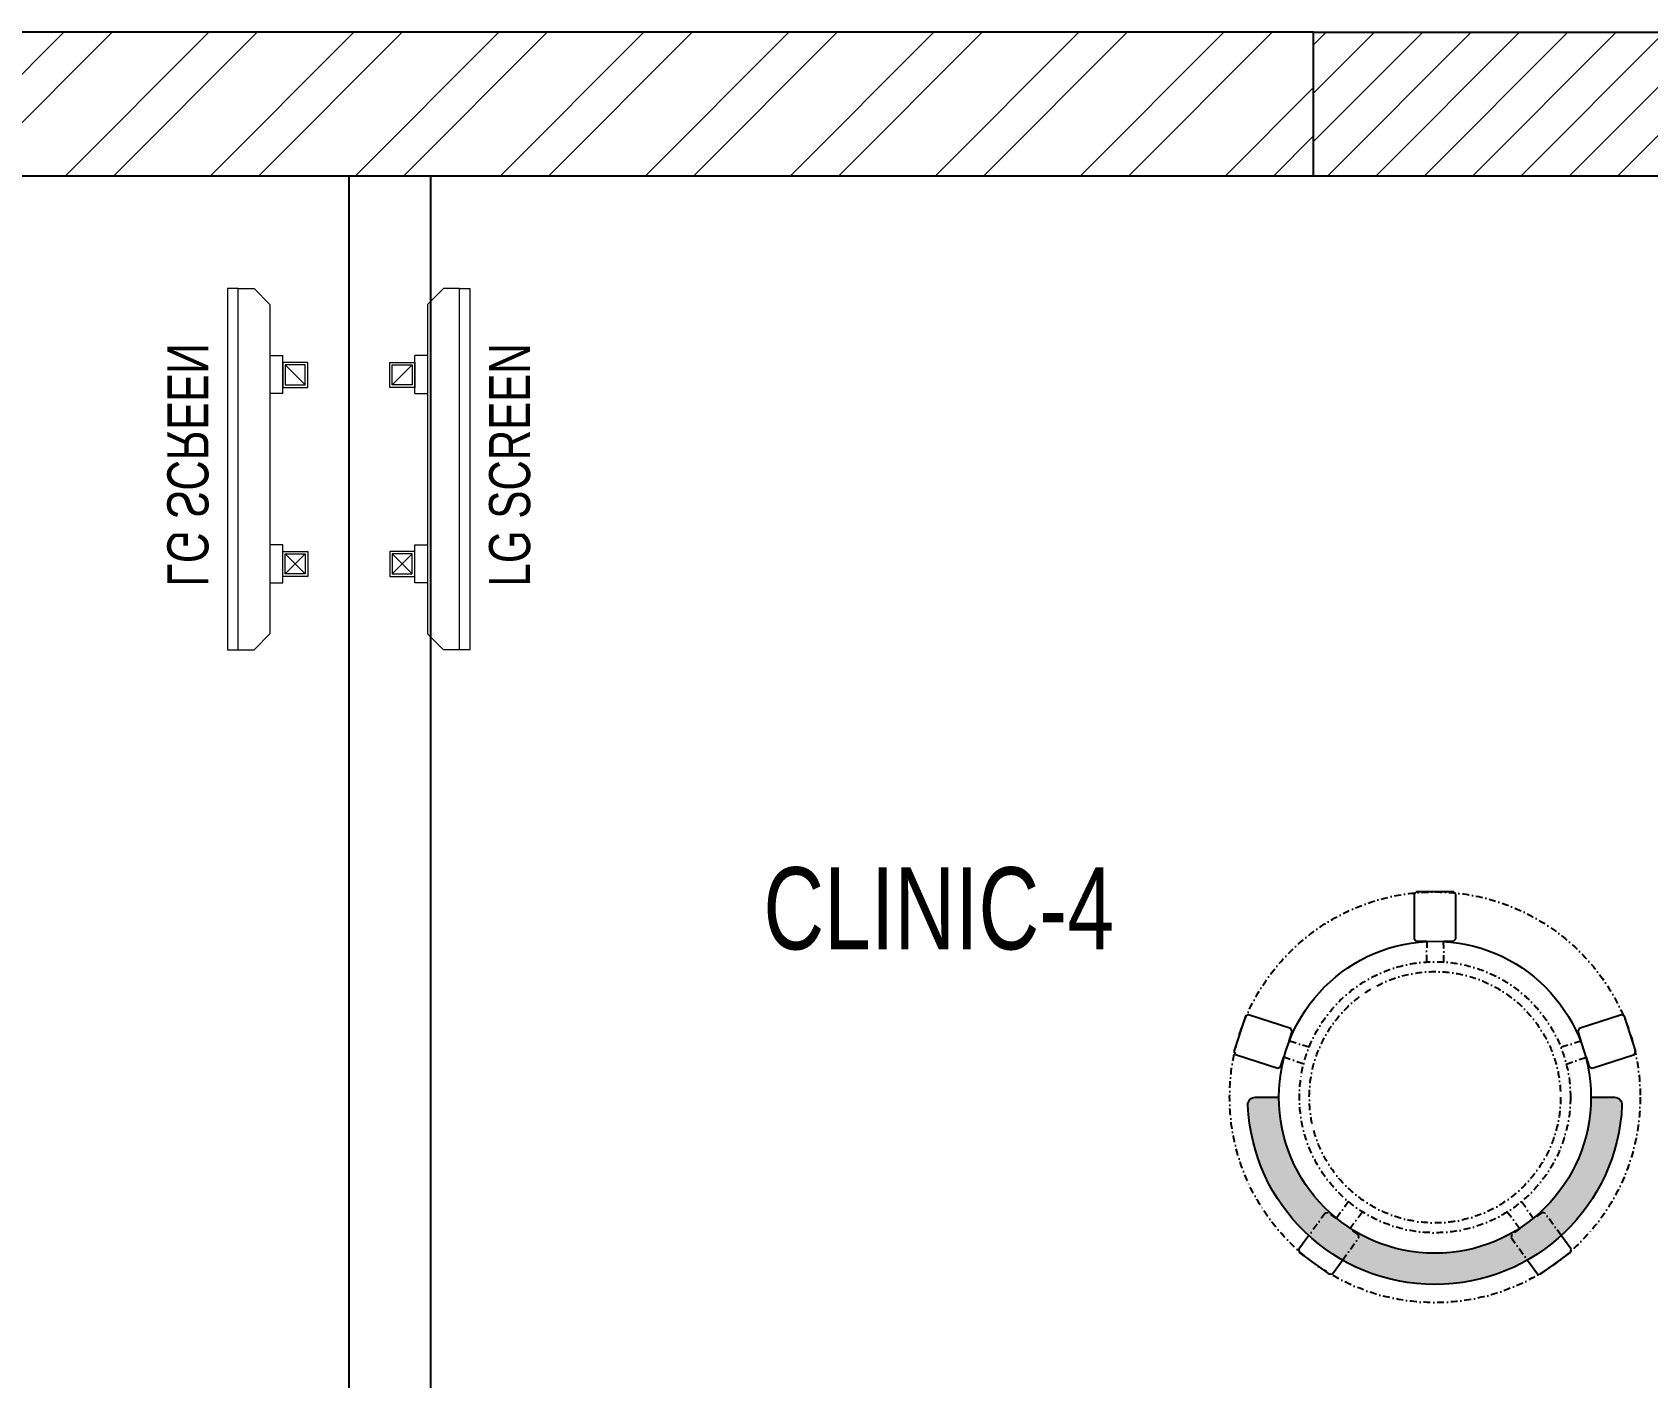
# Model space of a CAD drawing. Header units: feet. Extents: x 9275333 to 9283548, y -6870267 to -6855314.
# Drawn here: x 9280483 to 9282450, y -6858367 to -6856728 of the extents above; entities that cross this region are included whole.
import ezdxf

# ---------------------------------------------------------------- set-up
doc = ezdxf.new("R2010")
doc.units = ezdxf.units.FT
doc.header["$LTSCALE"] = 33
doc.header["$MEASUREMENT"] = 0
doc.linetypes.add('DASHDOT2', pattern=[0.5, 0.25, -0.125, 0, -0.125])
doc.layers.add('A-WALL', color=1, linetype='Continuous')
for name, color, linetype, lineweight in [('Floor-Unit', 1, 'Continuous', 13), ('HATCH', 9, 'Continuous', 9), ('LENS-DIM', 252, 'Continuous', 5), ('LENS-FURNITURE', 13, 'Continuous', 9), ('LENS-PARTITION', 21, 'Continuous', 25), ('LENS-TEXT', 31, 'Continuous', 5), ('LK-IT', 3, 'Continuous', 18), ('LN-ELEVATION-1', 81, 'Continuous', 25), ('LN-HATCH', 251, 'Continuous', 0), ('TV', 92, 'Continuous', 18)]:
    doc.layers.add(name, color=color, linetype=linetype, lineweight=lineweight)
doc.styles.add('LK TXT', font='GILC____.TTF', dxfattribs={"height": 100})
doc.styles.get("Standard").update_dxf_attribs({"font": 'GILC____.TTF'})

# ---------------------------------------------------------------- blocks, each defined once
blk = doc.blocks.new('A$C86e1028f')
at = {"layer": 'LN-HATCH'}
h = blk.add_hatch(dxfattribs=at)
h.set_pattern_fill('ANSI32', color=256, scale=333, angle=180)
h.set_pattern_definition([(225, (-9479272.322276482, 5277809.23371335), (88.29995930067012, -88.29995930067015), []), (225, (-9479331.188915918, 5277809.23371335), (88.29995930067012, -88.29995930067015), [])])
h.paths.add_polyline_path([(2231.078698504716, 7028.228356800041), (-2633.921301495284, 7028.228356800042), (-2633.921301495284, 7203.228356800043), (2231.078698504716, 7203.228356800043)])
h = blk.add_hatch(dxfattribs=at)
h.set_pattern_fill('ANSI31', color=256, scale=333, angle=180)
h.set_pattern_definition([(225, (-9479207.322276482, 5278809.23371335), (29.43331976689004, -29.43331976689005), [])])
h.paths.add_polyline_path([(2231.078698504716, 7203.228356800043), (3736.078698504716, 7203.228356800043), (3736.078698504716, 7028.228356800042), (2231.078698504716, 7028.228356800042)])
at = {"layer": 'A-WALL'}
blk.add_line((2231.078698504716, 7203.228356800043), (-2633.921301495284, 7203.228356800043), dxfattribs=at)
for points in [[(2231.078698504716, 7028.228356800042), (2231.078698504716, 7203.228356800043)], [(2231.078698504716, 7028.228356800042), (2166.078698504716, 7028.228356800042), (2166.078698504716, 7028.228356800042), (-2633.921301495284, 7028.228356800042), (-2633.921301495284, 7078.228356800043)]]:
    blk.add_lwpolyline(points, dxfattribs=at)
blk.add_lwpolyline([(2231.078698504716, 7203.228356800043), (3736.078698504716, 7203.228356800043), (3736.078698504716, 7028.228356800042), (2231.078698504716, 7028.228356800042)], close=True, dxfattribs=at)
blk = doc.blocks.new('CLINIC SCREEN')
at = {"layer": 'TV'}
for p, q in [((-103.1090284836336, 42.85441964946222), (-127.4114311772946, 18.55201695591665)), ((-127.4114311772946, 42.85441964946222), (-103.1090284836336, 18.55201695591665)), ((102.7052824410566, 42.85441964946222), (127.007685134602, 18.55201695591665))]:
    blk.add_line(p, q, dxfattribs=at)
at = {"layer": 'TV', "ltscale": 12}
for p, q in [((-220.0000000000082, -19.41163062257681), (-200.5883693773149, 0)), ((200.5883693773149, 0), (-200.5883693773149, 0)), ((-138.5315413423604, 0), (-138.5315413423604, 15.514207008644)), ((-138.5315413423604, 15.514207008644), (-91.98892031613741, 15.514207008644)), ((-91.98892031613741, 15.514207008644), (-91.98892031613741, 0)), ((91.98892031610741, 15.514207008644), (91.98892031610741, 0)), ((91.98892031610741, 15.514207008644), (138.5315413423595, 15.514207008644)), ((138.5315413423595, 0), (138.5315413423595, 15.514207008644)), ((219.9999999999918, -19.41163062257681), (200.5883693773149, 0)), ((-220.0000000000082, -38.82326124538668), (-220.0000000000082, -19.41163062257681)), ((219.9999999999918, -38.82326124538668), (219.9999999999918, -19.41163062257681))]:
    blk.add_line(p, q, dxfattribs=at)
at = {"layer": 'TV'}
for points in [[(-130.4492315140169, 15.51421661919448), (-100.0712281470269, 15.51421661919448), (-100.0712281470269, 45.89221998606814), (-130.4492315140169, 45.89221998606814)], [(-127.4114311772946, 18.55201695591665), (-103.1090284836336, 18.55201695591665), (-103.1090284836336, 42.85441964946222), (-127.4114311772946, 42.85441964946222)], [(130.0454854713243, 15.51421661919448), (99.66748210433435, 15.51421661919448), (99.66748210433435, 45.89221998606814), (130.0454854713243, 45.89221998606814)], [(127.007685134602, 18.55201695591665), (102.7052824410566, 18.55201695591665), (102.7052824410566, 42.85441964946222), (127.007685134602, 42.85441964946222)]]:
    blk.add_lwpolyline(points, close=True, dxfattribs=at)
at = {"layer": 'TV', "ltscale": 12}
blk.add_lwpolyline([(-220.0000000000082, -51.71278328332107), (-220.0000000000082, -38.82326124538668), (219.9999999999918, -38.82326124538668), (219.9999999999918, -51.71278328332107)], close=True, dxfattribs=at)
at = {"layer": 'Floor-Unit', "color": 0, "ltscale": 2, "insert": (5.199680584678389, -100.4085774972336), "char_height": 50, "attachment_point": 5}
blk.add_mtext_dynamic_manual_height_columns('LG SCREEN', width=466.4796511627907, gutter_width=12.5, heights=[0], dxfattribs=at)
blk = doc.blocks.new('DR STOOL')
at = {"layer": 'HATCH'}
h = blk.add_hatch(dxfattribs=at)
h.set_pattern_fill('ANSI36', color=250, angle=-90.00000000000001)
h.set_pattern_definition([(315, (-227.8099174643867, 917.3997257252777), (6.173926083235043, -1.683798022700468), [7.9375, -1.587499999999999, 0, -1.587499999999999])])
edge = h.paths.add_edge_path()
edge.add_line((-190.0000000041909, 4.511094e-10), (-218.6899174675346, 4.511094e-10))
edge.add_arc((-218.6899174670689, 9.120000000388245), 9.119999999940092, 177.6119845363388, 269.9999999996136, ccw=False)
edge.add_arc((-1.8626451e-09, 3.565219e-10), 228.000000002257, 2.3880154632688004, 177.6119845367313, ccw=False)
edge.add_arc((218.6899174633436, 9.120000000497384), 9.120000000051716, -90.00000000034493, 2.3880154629299, ccw=False)
edge.add_line((218.6899174633436, 4.511094e-10), (190, 4.511094e-10))
edge.add_arc((-1.8626451e-09, 4.511094e-10), 190.000000001979, -1.27e-14, 180)
at = {"layer": 'LN-ELEVATION-1', "color": 1, "ltscale": 100}
for p, q in [((-128.6221585394814, 215.4841044476634), (-165.2704676063731, 189.0243927398114)), ((-124.7228340068832, 214.8545704018979), (-128.6221585394814, 215.4841044476634)), ((-112.6981821293011, 198.1996966340157), (-124.7228340068832, 214.8545704018979)), ((124.7553772013634, 214.9803744515593), (112.5488144652918, 198.2845540212292)), ((128.7014972954057, 215.5933048763618), (124.7553772013634, 214.9803744515593)), ((128.7014972954057, 215.5933048763618), (124.7553772013634, 214.9803744515593)), ((165.1911288509145, 188.915192311113), (128.7014972954057, 215.5933048763618)), ((165.1911288509145, 188.915192311113), (128.7014972954057, 215.5933048763618)), ((-165.2704676063731, 189.0243927398114), (-165.9069543029182, 185.0820035930228)), ((-165.9069543029182, 185.0820035930228), (-153.8003208162263, 168.3135803133482)), ((153.6734594982117, 168.4294150282658), (165.7973639420234, 185.0121775862135)), ((165.7973639420234, 185.0121775862135), (165.1911288509145, 188.915192311113)), ((165.7973639420234, 185.0121775862135), (165.1911288509145, 188.915192311113)), ((-191.2928382232785, -35.45407700946089), (-242.9550312487409, -52.24013893969095)), ((-187.9259491492994, -37.1695928365807), (-191.2928382232785, -35.45407700946089)), ((-184.1424400564283, -48.81403796559607), (-187.9259491492994, -37.1695928365807)), ((188.0651108901948, -36.96233201187715), (184.0504167033359, -49.19388854173303)), ((191.3981811110861, -35.27656588272658), (188.0651108901948, -36.96233201187715)), ((243.0100176925771, -52.21682526778022), (191.3981811110861, -35.27656588272658)), ((-242.9550312487409, -52.24013893969095), (-244.7482102331705, -55.75945052818861)), ((-244.7482102331705, -55.75945052818861), (-230.7800458371639, -98.74904560100549)), ((230.715890809428, -98.7280946081737), (244.8123673382215, -55.78040257930116)), ((244.8123673382215, -55.78040257930116), (243.0100176925771, -52.21682526778022)), ((-173.8639617776498, -80.4479453730819), (-177.8421125086024, -68.2044548037811)), ((177.6922140880488, -68.56540505095472), (173.8739495249465, -80.1985000452405)), ((-227.2218665438704, -100.5620286722478), (-175.5596735184081, -83.7759667420105)), ((-175.5596735184081, -83.7759667420105), (-173.8639617776498, -80.4479453730819)), ((173.8739495249465, -80.1985000452405), (175.5794035866856, -83.5704969359358)), ((175.5794035866856, -83.5704969359358), (227.1912401677109, -100.5107563209894)), ((-230.7800458371639, -98.74904560100549), (-227.2218665438704, -100.5620286722478)), ((227.1912401677109, -100.5107563209894), (230.715890809428, -98.7280946081737)), ((-22.72193054761737, -190.2142363802995), (-25.39390889601782, -192.886214728569)), ((-25.39390889601782, -192.886214728569), (-25.39390889601782, -247.2070584567482)), ((-10.47823652112856, -190.2142363802995), (-22.72193054761737, -190.2142363802995)), ((22.78362171910703, -190.2142363802995), (9.910054048988968, -190.2142363802995)), ((25.42475448176265, -192.8553691428751), (22.78362171910703, -190.2142363802995)), ((25.42475448176265, -247.1762128710543), (25.42475448176265, -192.8553691428751)), ((-25.39390889601782, -247.2070584567482), (-22.60096735274419, -250)), ((-22.60096735274419, -250), (22.60096735274419, -250)), ((22.60096735274419, -250), (25.42475448176265, -247.1762128710543))]:
    blk.add_line(p, q, dxfattribs=at)
at = {"layer": 'LN-ELEVATION-1', "linetype": 'DASHDOT2'}
for p, q in [((-92.92521573789418, 170.8129362839827), (-112.6981821293011, 198.1996966340157)), ((112.5488144652918, 198.2845540212292), (92.69529851106927, 171.1294289919315)), ((-153.8003208162263, 168.3135803133482), (-134.1093360339291, 141.0403694751003)), ((-103.4542870586738, 159.9154408004979), (-93.52748446213081, 167.0824927485227)), ((-88.15393704269081, 139.4771787207864), (-103.4542870586738, 159.9154408004979)), ((-93.52748446213081, 167.0824927485227), (-92.92521573789418, 170.8129362839827)), ((103.6608748426661, 159.8406005539291), (88.19885099539533, 139.4487815762331)), ((92.69529851106927, 171.1294289919315), (93.26858203159645, 167.4385604566923)), ((93.26858203159645, 167.4385604566923), (103.6608748426661, 159.8406005539291)), ((133.7372852512635, 141.1612321265929), (153.6734594982117, 168.4294150282658)), ((-134.1093360339291, 141.0403694751003), (-130.4219571123831, 140.4450534014686)), ((-130.4219571123831, 140.4450534014686), (-119.9844727469608, 147.9808124662595)), ((-119.9844727469608, 147.9808124662595), (-105.3687285655178, 126.9741353208374)), ((105.4096150295809, 126.94019481352), (120.1194891873747, 147.8074627162714)), ((120.1194891873747, 147.8074627162714), (130.0033113472163, 140.5812532722048)), ((130.0033113472163, 140.5812532722048), (133.7372852512635, 141.1612321265929)), ((-159.954806596972, -40.49024384317454), (-184.1424400564283, -48.81403796559607)), ((184.0504167033359, -49.19388854173303), (159.8786162491887, -40.79004861696012)), ((-177.8421125086024, -68.2044548037811), (-153.4148110738024, -60.73628028803068)), ((153.3006618716754, -61.02382378749462), (177.6922140880488, -68.56540505095472)), ((-10.92024635523557, -164.6382343793375), (-10.47823652112856, -190.2142363802995)), ((9.910054048988968, -190.2142363802995), (10.35584833659231, -164.674698740353))]:
    blk.add_line(p, q, dxfattribs=at)
at = {"layer": 'LN-ELEVATION-1', "color": 1, "ltscale": 100}
blk.add_lwpolyline([(-190.0000000023283, 0), (-218.6899174656719, 0, -0.4264743413925903), (-227.8019973598421, 9.5, -0.959166304662544), (227.8019973593764, 9.5, -0.4264743413925903), (218.6899174647406, 0), (190.0000000013969, 0)], format="xyb", dxfattribs=at)
at = {"layer": 'LN-ELEVATION-1', "linetype": 'DASHDOT2'}
for radius in [250, 165, 153]:
    blk.add_circle((0, 0), radius, dxfattribs=at)
at = {"layer": 'LN-ELEVATION-1', "color": 1, "ltscale": 100}
blk.add_circle((0, 0), 190, dxfattribs=at)

msp = doc.modelspace()

# ---------------------------------------------------------------- linework, layer by layer
at = {"layer": 'LENS-PARTITION'}
msp.add_lwpolyline([(9280967.9252278, -6856903.500000001), (9280867.9252278, -6856903.500000001), (9280867.9252278, -6858503.5), (9280967.9252278, -6858503.5)], close=True, dxfattribs=at)

# ---------------------------------------------------------------- block references
at = {"layer": 'LENS-DIM', "color": 2}
msp.add_blockref('A$C86e1028f', (9279811.846529296, -6863931.7283568), dxfattribs=at)
at = {"layer": 'LENS-FURNITURE', "rotation": 180}
msp.add_blockref('DR STOOL', (9282190.785781704, -6858025.274088382), dxfattribs=at)
at = {"layer": 'LK-IT', "xscale": -1, "rotation": 270}
msp.add_blockref('CLINIC SCREEN', (9280772.033007827, -6857260.499999999), dxfattribs=at)
at = {"layer": 'LK-IT', "rotation": 90.00000000000006}
msp.add_blockref('CLINIC SCREEN', (9280963.817447776, -6857260.499999999), dxfattribs=at)

# ---------------------------------------------------------------- texts
at = {"layer": 'LENS-TEXT', "color": 0, "linetype": 'Continuous', "ltscale": 3, "insert": (9281586.44558016, -6857795.908569555), "char_height": 100, "attachment_point": 5, "style": 'LK TXT'}
msp.add_mtext_dynamic_manual_height_columns('CLINIC-4', width=730.5073781448633, gutter_width=0.9999999999999992, heights=[0], dxfattribs=at)

doc.saveas('drawing.dxf')
